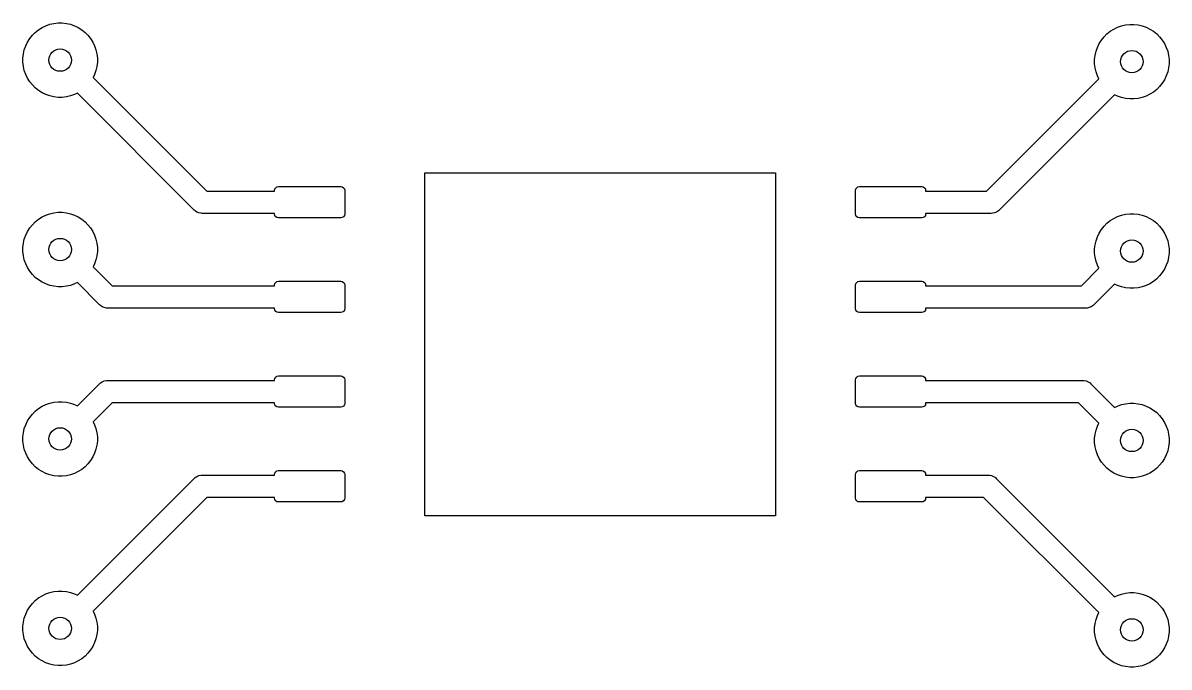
# Model space of a CAD drawing. Header units: millimetres. Extents: x 88 to 236, y -149 to -88.
# Drawn here: x 161.29 to 176.66, y -114.37 to -105.73 of the extents above; entities that cross this region are included whole.
import ezdxf

# ---------------------------------------------------------------- set-up
doc = ezdxf.new("R2010")
doc.units = ezdxf.units.MM
doc.layers.add('F.Cu', color=13, linetype='CONTINUOUS', true_color=0xc83434)

msp = doc.modelspace()

# ---------------------------------------------------------------- linework, layer by layer
at = {"layer": 'F.Cu', "linetype": 'CONTINUOUS'}
for p, q in [((161.706247, -105.737064), (161.761965, -105.730787)), ((161.761965, -105.730787), (161.818035, -105.730787)), ((161.818035, -105.730787), (161.873753, -105.737064)), ((161.417179, -105.896827), (161.456827, -105.857179)), ((161.456827, -105.857179), (161.500664, -105.82222)), ((161.500664, -105.82222), (161.548141, -105.792388)), ((161.548141, -105.792388), (161.598658, -105.76806)), ((161.598658, -105.76806), (161.651582, -105.749541)), ((161.651582, -105.749541), (161.706247, -105.737064)), ((161.873753, -105.737064), (161.928418, -105.749541)), ((161.928418, -105.749541), (161.981342, -105.76806)), ((161.981342, -105.76806), (162.031859, -105.792388)), ((162.031859, -105.792388), (162.079336, -105.82222)), ((162.079336, -105.82222), (162.123173, -105.857179)), ((162.123173, -105.857179), (162.162821, -105.896827)), ((175.787179, -105.916827), (175.826827, -105.877179)), ((175.826827, -105.877179), (175.870664, -105.84222)), ((175.870664, -105.84222), (175.918141, -105.812388)), ((175.918141, -105.812388), (175.968658, -105.78806)), ((175.968658, -105.78806), (176.021582, -105.769541)), ((176.021582, -105.769541), (176.076247, -105.757064)), ((176.076247, -105.757064), (176.131965, -105.750787)), ((176.131965, -105.750787), (176.188035, -105.750787)), ((176.188035, -105.750787), (176.243753, -105.757064)), ((176.243753, -105.757064), (176.298418, -105.769541)), ((176.298418, -105.769541), (176.351342, -105.78806)), ((176.351342, -105.78806), (176.401859, -105.812388)), ((176.401859, -105.812388), (176.449336, -105.84222)), ((176.449336, -105.84222), (176.493173, -105.877179)), ((176.493173, -105.877179), (176.532821, -105.916827)), ((161.309541, -106.091582), (161.32806, -106.038658)), ((161.32806, -106.038658), (161.352388, -105.988141)), ((161.352388, -105.988141), (161.38222, -105.940664)), ((161.38222, -105.940664), (161.417179, -105.896827)), ((162.162821, -105.896827), (162.19778, -105.940664)), ((162.19778, -105.940664), (162.227612, -105.988141)), ((162.227612, -105.988141), (162.25194, -106.038658)), ((162.25194, -106.038658), (162.270459, -106.091582)), ((175.69806, -106.058658), (175.722388, -106.008141)), ((175.722388, -106.008141), (175.75222, -105.960664)), ((175.75222, -105.960664), (175.787179, -105.916827)), ((176.532821, -105.916827), (176.56778, -105.960664)), ((176.56778, -105.960664), (176.597612, -106.008141)), ((176.597612, -106.008141), (176.62194, -106.058658)), ((161.290787, -106.201965), (161.297064, -106.146247)), ((161.297064, -106.146247), (161.309541, -106.091582)), ((162.270459, -106.091582), (162.282936, -106.146247)), ((162.282936, -106.146247), (162.289213, -106.201965)), ((175.660787, -106.221965), (175.667064, -106.166247)), ((175.667064, -106.166247), (175.679541, -106.111582)), ((175.679541, -106.111582), (175.69806, -106.058658)), ((176.62194, -106.058658), (176.640459, -106.111582)), ((176.640459, -106.111582), (176.652936, -106.166247)), ((176.652936, -106.166247), (176.659213, -106.221965)), ((161.290787, -106.258035), (161.290787, -106.201965)), ((161.297064, -106.313753), (161.290787, -106.258035)), ((161.309541, -106.368418), (161.297064, -106.313753)), ((162.282936, -106.313753), (162.270459, -106.368418)), ((162.289213, -106.258035), (162.282936, -106.313753)), ((162.289213, -106.201965), (162.289213, -106.258035)), ((175.660787, -106.278035), (175.660787, -106.221965)), ((175.667064, -106.333753), (175.660787, -106.278035)), ((175.679541, -106.388418), (175.667064, -106.333753)), ((176.652936, -106.333753), (176.640459, -106.388418)), ((176.659213, -106.278035), (176.652936, -106.333753)), ((176.659213, -106.221965), (176.659213, -106.278035)), ((161.32806, -106.421342), (161.309541, -106.368418)), ((161.352388, -106.471859), (161.32806, -106.421342)), ((161.38222, -106.519336), (161.352388, -106.471859)), ((162.25194, -106.421342), (162.232935, -106.460803)), ((162.232935, -106.460803), (163.757132, -107.985)), ((162.270459, -106.368418), (162.25194, -106.421342)), ((174.212868, -107.985), (175.717064, -106.480803)), ((175.69806, -106.441342), (175.679541, -106.388418)), ((175.717064, -106.480803), (175.69806, -106.441342)), ((176.597612, -106.491859), (176.56778, -106.539336)), ((176.62194, -106.441342), (176.597612, -106.491859)), ((176.640459, -106.388418), (176.62194, -106.441342)), ((161.417179, -106.563173), (161.38222, -106.519336)), ((161.456827, -106.602821), (161.417179, -106.563173)), ((161.500664, -106.63778), (161.456827, -106.602821)), ((161.548141, -106.667612), (161.500664, -106.63778)), ((176.493173, -106.622821), (176.449336, -106.65778)), ((176.532821, -106.583173), (176.493173, -106.622821)), ((176.56778, -106.539336), (176.532821, -106.583173)), ((161.598658, -106.69194), (161.548141, -106.667612)), ((161.651582, -106.710459), (161.598658, -106.69194)), ((161.706247, -106.722936), (161.651582, -106.710459)), ((161.761965, -106.729213), (161.706247, -106.722936)), ((161.818035, -106.729213), (161.761965, -106.729213)), ((161.873753, -106.722936), (161.818035, -106.729213)), ((161.928418, -106.710459), (161.873753, -106.722936)), ((161.981342, -106.69194), (161.928418, -106.710459)), ((162.020803, -106.672935), (161.981342, -106.69194)), ((163.588934, -108.241066), (162.020803, -106.672935)), ((175.929196, -106.692935), (174.381066, -108.241066)), ((175.968658, -106.71194), (175.929196, -106.692935)), ((176.021582, -106.730459), (175.968658, -106.71194)), ((176.076247, -106.742936), (176.021582, -106.730459)), ((176.131965, -106.749213), (176.076247, -106.742936)), ((176.188035, -106.749213), (176.131965, -106.749213)), ((176.243753, -106.742936), (176.188035, -106.749213)), ((176.298418, -106.730459), (176.243753, -106.742936)), ((176.351342, -106.71194), (176.298418, -106.730459)), ((176.401859, -106.687612), (176.351342, -106.71194)), ((176.449336, -106.65778), (176.401859, -106.687612)), ((166.68, -112.34), (166.68, -107.74)), ((166.68, -107.74), (171.38, -107.74)), ((171.38, -107.74), (171.38, -112.34)), ((163.757132, -107.985), (164.665, -107.985)), ((164.665, -107.9775), (164.668996, -107.957409)), ((164.665, -107.985), (164.665, -107.9775)), ((164.668996, -107.957409), (164.680377, -107.940377)), ((164.680377, -107.940377), (164.697409, -107.928996)), ((164.697409, -107.928996), (164.7175, -107.925)), ((164.7175, -107.925), (165.5525, -107.925)), ((165.5525, -107.925), (165.572591, -107.928996)), ((165.572591, -107.928996), (165.589623, -107.940377)), ((165.589623, -107.940377), (165.601004, -107.957409)), ((165.601004, -107.957409), (165.605, -107.9775)), ((165.605, -107.9775), (165.605, -108.2925)), ((172.455, -107.9775), (172.458996, -107.957409)), ((172.455, -108.2925), (172.455, -107.9775)), ((172.458996, -107.957409), (172.470377, -107.940377)), ((172.470377, -107.940377), (172.487409, -107.928996)), ((172.487409, -107.928996), (172.5075, -107.925)), ((172.5075, -107.925), (173.3425, -107.925)), ((173.3425, -107.925), (173.362591, -107.928996)), ((173.362591, -107.928996), (173.379623, -107.940377)), ((173.379623, -107.940377), (173.391004, -107.957409)), ((173.391004, -107.957409), (173.395, -107.9775)), ((173.395, -107.9775), (173.395, -107.985)), ((173.395, -107.985), (174.212868, -107.985)), ((161.500664, -108.36222), (161.548141, -108.332388)), ((161.548141, -108.332388), (161.598658, -108.30806)), ((161.598658, -108.30806), (161.651582, -108.289541)), ((161.651582, -108.289541), (161.706247, -108.277064)), ((161.706247, -108.277064), (161.761965, -108.270787)), ((161.761965, -108.270787), (161.818035, -108.270787)), ((161.818035, -108.270787), (161.873753, -108.277064)), ((161.873753, -108.277064), (161.928418, -108.289541)), ((161.928418, -108.289541), (161.981342, -108.30806)), ((161.981342, -108.30806), (162.031859, -108.332388)), ((162.031859, -108.332388), (162.079336, -108.36222)), ((163.599841, -108.250952), (163.588934, -108.241066)), ((163.62429, -108.267288), (163.599841, -108.250952)), ((163.651457, -108.278541), (163.62429, -108.267288)), ((163.680297, -108.284278), (163.651457, -108.278541)), ((163.695, -108.285), (163.680297, -108.284278)), ((164.665, -108.285), (163.695, -108.285)), ((164.665, -108.2925), (164.665, -108.285)), ((164.668996, -108.312591), (164.665, -108.2925)), ((164.680377, -108.329623), (164.668996, -108.312591)), ((164.697409, -108.341004), (164.680377, -108.329623)), ((164.7175, -108.345), (164.697409, -108.341004)), ((165.5525, -108.345), (164.7175, -108.345)), ((165.572591, -108.341004), (165.5525, -108.345)), ((165.589623, -108.329623), (165.572591, -108.341004)), ((165.601004, -108.312591), (165.589623, -108.329623)), ((165.605, -108.2925), (165.601004, -108.312591)), ((172.458996, -108.312591), (172.455, -108.2925)), ((172.470377, -108.329623), (172.458996, -108.312591)), ((172.487409, -108.341004), (172.470377, -108.329623)), ((172.5075, -108.345), (172.487409, -108.341004)), ((173.3425, -108.345), (172.5075, -108.345)), ((173.362591, -108.341004), (173.3425, -108.345)), ((173.379623, -108.329623), (173.362591, -108.341004)), ((173.391004, -108.312591), (173.379623, -108.329623)), ((173.395, -108.2925), (173.391004, -108.312591)), ((174.275, -108.285), (173.395, -108.285)), ((173.395, -108.285), (173.395, -108.2925)), ((174.289703, -108.284278), (174.275, -108.285)), ((174.318543, -108.278541), (174.289703, -108.284278)), ((174.34571, -108.267288), (174.318543, -108.278541)), ((174.370159, -108.250952), (174.34571, -108.267288)), ((174.381066, -108.241066), (174.370159, -108.250952)), ((175.918141, -108.352388), (175.968658, -108.32806)), ((175.968658, -108.32806), (176.021582, -108.309541)), ((176.021582, -108.309541), (176.076247, -108.297064)), ((176.076247, -108.297064), (176.131965, -108.290787)), ((176.131965, -108.290787), (176.188035, -108.290787)), ((176.188035, -108.290787), (176.243753, -108.297064)), ((176.243753, -108.297064), (176.298418, -108.309541)), ((176.298418, -108.309541), (176.351342, -108.32806)), ((176.351342, -108.32806), (176.401859, -108.352388)), ((161.352388, -108.528141), (161.38222, -108.480664)), ((161.38222, -108.480664), (161.417179, -108.436827)), ((161.417179, -108.436827), (161.456827, -108.397179)), ((161.456827, -108.397179), (161.500664, -108.36222)), ((162.079336, -108.36222), (162.123173, -108.397179)), ((162.123173, -108.397179), (162.162821, -108.436827)), ((162.162821, -108.436827), (162.19778, -108.480664)), ((162.19778, -108.480664), (162.227612, -108.528141)), ((175.722388, -108.548141), (175.75222, -108.500664)), ((175.75222, -108.500664), (175.787179, -108.456827)), ((175.787179, -108.456827), (175.826827, -108.417179)), ((175.826827, -108.417179), (175.870664, -108.38222)), ((175.870664, -108.38222), (175.918141, -108.352388)), ((176.401859, -108.352388), (176.449336, -108.38222)), ((176.449336, -108.38222), (176.493173, -108.417179)), ((176.493173, -108.417179), (176.532821, -108.456827)), ((176.532821, -108.456827), (176.56778, -108.500664)), ((176.56778, -108.500664), (176.597612, -108.548141)), ((161.297064, -108.686247), (161.309541, -108.631582)), ((161.309541, -108.631582), (161.32806, -108.578658)), ((161.32806, -108.578658), (161.352388, -108.528141)), ((162.227612, -108.528141), (162.25194, -108.578658)), ((162.25194, -108.578658), (162.270459, -108.631582)), ((162.270459, -108.631582), (162.282936, -108.686247)), ((175.667064, -108.706247), (175.679541, -108.651582)), ((175.679541, -108.651582), (175.69806, -108.598658)), ((175.69806, -108.598658), (175.722388, -108.548141)), ((176.597612, -108.548141), (176.62194, -108.598658)), ((176.62194, -108.598658), (176.640459, -108.651582)), ((176.640459, -108.651582), (176.652936, -108.706247)), ((161.290787, -108.741965), (161.297064, -108.686247)), ((161.290787, -108.798035), (161.290787, -108.741965)), ((161.297064, -108.853753), (161.290787, -108.798035)), ((162.282936, -108.686247), (162.289213, -108.741965)), ((162.289213, -108.798035), (162.282936, -108.853753)), ((162.289213, -108.741965), (162.289213, -108.798035)), ((175.660787, -108.761965), (175.667064, -108.706247)), ((175.660787, -108.818035), (175.660787, -108.761965)), ((176.652936, -108.706247), (176.659213, -108.761965)), ((176.659213, -108.761965), (176.659213, -108.818035)), ((161.309541, -108.908418), (161.297064, -108.853753)), ((161.32806, -108.961342), (161.309541, -108.908418)), ((161.352388, -109.011859), (161.32806, -108.961342)), ((162.25194, -108.961342), (162.232935, -109.000803)), ((162.270459, -108.908418), (162.25194, -108.961342)), ((162.282936, -108.853753), (162.270459, -108.908418)), ((175.667064, -108.873753), (175.660787, -108.818035)), ((175.679541, -108.928418), (175.667064, -108.873753)), ((175.69806, -108.981342), (175.679541, -108.928418)), ((176.640459, -108.928418), (176.62194, -108.981342)), ((176.652936, -108.873753), (176.640459, -108.928418)), ((176.659213, -108.818035), (176.652936, -108.873753)), ((161.38222, -109.059336), (161.352388, -109.011859)), ((161.417179, -109.103173), (161.38222, -109.059336)), ((161.456827, -109.142821), (161.417179, -109.103173)), ((162.232935, -109.000803), (162.487132, -109.255)), ((175.482868, -109.255), (175.717064, -109.020803)), ((175.717064, -109.020803), (175.69806, -108.981342)), ((176.56778, -109.079336), (176.532821, -109.123173)), ((176.597612, -109.031859), (176.56778, -109.079336)), ((176.62194, -108.981342), (176.597612, -109.031859)), ((161.500664, -109.17778), (161.456827, -109.142821)), ((161.548141, -109.207612), (161.500664, -109.17778)), ((161.598658, -109.23194), (161.548141, -109.207612)), ((161.651582, -109.250459), (161.598658, -109.23194)), ((161.706247, -109.262936), (161.651582, -109.250459)), ((161.761965, -109.269213), (161.706247, -109.262936)), ((161.818035, -109.269213), (161.761965, -109.269213)), ((161.873753, -109.262936), (161.818035, -109.269213)), ((161.928418, -109.250459), (161.873753, -109.262936)), ((161.981342, -109.23194), (161.928418, -109.250459)), ((162.020803, -109.212935), (161.981342, -109.23194)), ((162.318934, -109.511066), (162.020803, -109.212935)), ((162.487132, -109.255), (164.665, -109.255)), ((164.665, -109.2475), (164.668996, -109.227409)), ((164.665, -109.255), (164.665, -109.2475)), ((164.668996, -109.227409), (164.680377, -109.210377)), ((164.680377, -109.210377), (164.697409, -109.198996)), ((164.697409, -109.198996), (164.7175, -109.195)), ((164.7175, -109.195), (165.5525, -109.195)), ((165.5525, -109.195), (165.572591, -109.198996)), ((165.572591, -109.198996), (165.589623, -109.210377)), ((165.589623, -109.210377), (165.601004, -109.227409)), ((165.601004, -109.227409), (165.605, -109.2475)), ((165.605, -109.2475), (165.605, -109.5625)), ((172.455, -109.2475), (172.458996, -109.227409)), ((172.455, -109.5625), (172.455, -109.2475)), ((172.458996, -109.227409), (172.470377, -109.210377)), ((172.470377, -109.210377), (172.487409, -109.198996)), ((172.487409, -109.198996), (172.5075, -109.195)), ((172.5075, -109.195), (173.3425, -109.195)), ((173.3425, -109.195), (173.362591, -109.198996)), ((173.362591, -109.198996), (173.379623, -109.210377)), ((173.379623, -109.210377), (173.391004, -109.227409)), ((173.391004, -109.227409), (173.395, -109.2475)), ((173.395, -109.2475), (173.395, -109.255)), ((173.395, -109.255), (175.482868, -109.255)), ((175.929196, -109.232935), (175.651066, -109.511066)), ((175.968658, -109.25194), (175.929196, -109.232935)), ((176.021582, -109.270459), (175.968658, -109.25194)), ((176.351342, -109.25194), (176.298418, -109.270459)), ((176.401859, -109.227612), (176.351342, -109.25194)), ((176.449336, -109.19778), (176.401859, -109.227612)), ((176.493173, -109.162821), (176.449336, -109.19778)), ((176.532821, -109.123173), (176.493173, -109.162821)), ((176.076247, -109.282936), (176.021582, -109.270459)), ((176.131965, -109.289213), (176.076247, -109.282936)), ((176.188035, -109.289213), (176.131965, -109.289213)), ((176.243753, -109.282936), (176.188035, -109.289213)), ((176.298418, -109.270459), (176.243753, -109.282936)), ((162.329841, -109.520952), (162.318934, -109.511066)), ((162.354291, -109.537289), (162.329841, -109.520952)), ((162.381458, -109.548542), (162.354291, -109.537289)), ((162.410297, -109.554278), (162.381458, -109.548542)), ((162.425, -109.555), (162.410297, -109.554278)), ((164.665, -109.555), (162.425, -109.555)), ((164.665, -109.5625), (164.665, -109.555)), ((164.668996, -109.582591), (164.665, -109.5625)), ((165.605, -109.5625), (165.601004, -109.582591)), ((172.458996, -109.582591), (172.455, -109.5625)), ((173.395, -109.5625), (173.391004, -109.582591)), ((175.545, -109.555), (173.395, -109.555)), ((173.395, -109.555), (173.395, -109.5625)), ((175.559703, -109.554278), (175.545, -109.555)), ((175.588543, -109.548541), (175.559703, -109.554278)), ((175.61571, -109.537288), (175.588543, -109.548541)), ((175.640159, -109.520952), (175.61571, -109.537288)), ((175.651066, -109.511066), (175.640159, -109.520952)), ((164.680377, -109.599623), (164.668996, -109.582591)), ((164.697409, -109.611004), (164.680377, -109.599623)), ((164.7175, -109.615), (164.697409, -109.611004)), ((165.5525, -109.615), (164.7175, -109.615)), ((165.572591, -109.611004), (165.5525, -109.615)), ((165.589623, -109.599623), (165.572591, -109.611004)), ((165.601004, -109.582591), (165.589623, -109.599623)), ((172.470377, -109.599623), (172.458996, -109.582591)), ((172.487409, -109.611004), (172.470377, -109.599623)), ((172.5075, -109.615), (172.487409, -109.611004)), ((173.3425, -109.615), (172.5075, -109.615)), ((173.362591, -109.611004), (173.3425, -109.615)), ((173.379623, -109.599623), (173.362591, -109.611004)), ((173.391004, -109.582591), (173.379623, -109.599623)), ((164.665, -110.5175), (164.668996, -110.497409)), ((164.668996, -110.497409), (164.680377, -110.480377)), ((164.680377, -110.480377), (164.697409, -110.468996)), ((164.697409, -110.468996), (164.7175, -110.465)), ((164.7175, -110.465), (165.5525, -110.465)), ((165.5525, -110.465), (165.572591, -110.468996)), ((165.572591, -110.468996), (165.589623, -110.480377)), ((165.589623, -110.480377), (165.601004, -110.497409)), ((165.601004, -110.497409), (165.605, -110.5175)), ((172.455, -110.5175), (172.458996, -110.497409)), ((172.458996, -110.497409), (172.470377, -110.480377)), ((172.470377, -110.480377), (172.487409, -110.468996)), ((172.487409, -110.468996), (172.5075, -110.465)), ((172.5075, -110.465), (173.3425, -110.465)), ((173.3425, -110.465), (173.362591, -110.468996)), ((173.362591, -110.468996), (173.379623, -110.480377)), ((173.379623, -110.480377), (173.391004, -110.497409)), ((173.391004, -110.497409), (173.395, -110.5175)), ((162.020803, -110.867064), (162.318934, -110.568934)), ((162.318934, -110.568934), (162.329841, -110.559048)), ((162.329841, -110.559048), (162.354291, -110.542711)), ((162.354291, -110.542711), (162.381458, -110.531458)), ((162.381458, -110.531458), (162.410297, -110.525722)), ((162.410297, -110.525722), (162.425, -110.525)), ((162.425, -110.525), (164.665, -110.525)), ((164.665, -110.525), (164.665, -110.5175)), ((165.605, -110.5175), (165.605, -110.8325)), ((172.455, -110.8325), (172.455, -110.5175)), ((173.395, -110.5175), (173.395, -110.525)), ((173.395, -110.525), (175.505, -110.525)), ((175.505, -110.525), (175.519703, -110.525722)), ((175.519703, -110.525722), (175.548543, -110.531459)), ((175.548543, -110.531459), (175.57571, -110.542712)), ((175.57571, -110.542712), (175.600159, -110.559048)), ((175.600159, -110.559048), (175.611066, -110.568934)), ((175.611066, -110.568934), (175.929196, -110.887064)), ((161.417179, -110.976827), (161.456827, -110.937179)), ((161.456827, -110.937179), (161.500664, -110.90222)), ((161.500664, -110.90222), (161.548141, -110.872388)), ((161.548141, -110.872388), (161.598658, -110.84806)), ((161.598658, -110.84806), (161.651582, -110.829541)), ((161.651582, -110.829541), (161.706247, -110.817064)), ((161.706247, -110.817064), (161.761965, -110.810787)), ((161.761965, -110.810787), (161.818035, -110.810787)), ((161.818035, -110.810787), (161.873753, -110.817064)), ((161.873753, -110.817064), (161.928418, -110.829541)), ((161.928418, -110.829541), (161.981342, -110.84806)), ((161.981342, -110.84806), (162.020803, -110.867064)), ((162.487132, -110.825), (162.232935, -111.079196)), ((164.665, -110.825), (162.487132, -110.825)), ((164.665, -110.8325), (164.665, -110.825)), ((164.668996, -110.852591), (164.665, -110.8325)), ((164.680377, -110.869623), (164.668996, -110.852591)), ((164.697409, -110.881004), (164.680377, -110.869623)), ((164.7175, -110.885), (164.697409, -110.881004)), ((165.5525, -110.885), (164.7175, -110.885)), ((165.572591, -110.881004), (165.5525, -110.885)), ((165.589623, -110.869623), (165.572591, -110.881004)), ((165.601004, -110.852591), (165.589623, -110.869623)), ((165.605, -110.8325), (165.601004, -110.852591)), ((172.458996, -110.852591), (172.455, -110.8325)), ((172.470377, -110.869623), (172.458996, -110.852591)), ((172.487409, -110.881004), (172.470377, -110.869623)), ((172.5075, -110.885), (172.487409, -110.881004)), ((173.3425, -110.885), (172.5075, -110.885)), ((173.362591, -110.881004), (173.3425, -110.885)), ((173.379623, -110.869623), (173.362591, -110.881004)), ((173.391004, -110.852591), (173.379623, -110.869623)), ((173.395, -110.8325), (173.391004, -110.852591)), ((175.442868, -110.825), (173.395, -110.825)), ((173.395, -110.825), (173.395, -110.8325)), ((175.717064, -111.099196), (175.442868, -110.825)), ((175.929196, -110.887064), (175.968658, -110.86806)), ((175.968658, -110.86806), (176.021582, -110.849541)), ((176.021582, -110.849541), (176.076247, -110.837064)), ((176.076247, -110.837064), (176.131965, -110.830787)), ((176.131965, -110.830787), (176.188035, -110.830787)), ((176.188035, -110.830787), (176.243753, -110.837064)), ((176.243753, -110.837064), (176.298418, -110.849541)), ((176.298418, -110.849541), (176.351342, -110.86806)), ((176.351342, -110.86806), (176.401859, -110.892388)), ((176.401859, -110.892388), (176.449336, -110.92222)), ((176.449336, -110.92222), (176.493173, -110.957179)), ((176.493173, -110.957179), (176.532821, -110.996827)), ((161.32806, -111.118658), (161.352388, -111.068141)), ((161.352388, -111.068141), (161.38222, -111.020664)), ((161.38222, -111.020664), (161.417179, -110.976827)), ((162.232935, -111.079196), (162.25194, -111.118658)), ((175.69806, -111.138658), (175.717064, -111.099196)), ((176.532821, -110.996827), (176.56778, -111.040664)), ((176.56778, -111.040664), (176.597612, -111.088141)), ((176.597612, -111.088141), (176.62194, -111.138658)), ((161.290787, -111.281965), (161.297064, -111.226247)), ((161.297064, -111.226247), (161.309541, -111.171582)), ((161.309541, -111.171582), (161.32806, -111.118658)), ((162.25194, -111.118658), (162.270459, -111.171582)), ((162.270459, -111.171582), (162.282936, -111.226247)), ((162.282936, -111.226247), (162.289213, -111.281965)), ((175.660787, -111.301965), (175.667064, -111.246247)), ((175.667064, -111.246247), (175.679541, -111.191582)), ((175.679541, -111.191582), (175.69806, -111.138658)), ((176.62194, -111.138658), (176.640459, -111.191582)), ((176.640459, -111.191582), (176.652936, -111.246247)), ((176.652936, -111.246247), (176.659213, -111.301965)), ((161.290787, -111.338035), (161.290787, -111.281965)), ((161.297064, -111.393753), (161.290787, -111.338035)), ((161.309541, -111.448418), (161.297064, -111.393753)), ((162.282936, -111.393753), (162.270459, -111.448418)), ((162.289213, -111.338035), (162.282936, -111.393753)), ((162.289213, -111.281965), (162.289213, -111.338035)), ((175.660787, -111.358035), (175.660787, -111.301965)), ((175.667064, -111.413753), (175.660787, -111.358035)), ((175.679541, -111.468418), (175.667064, -111.413753)), ((176.652936, -111.413753), (176.640459, -111.468418)), ((176.659213, -111.358035), (176.652936, -111.413753)), ((176.659213, -111.301965), (176.659213, -111.358035)), ((161.32806, -111.501342), (161.309541, -111.448418)), ((161.352388, -111.551859), (161.32806, -111.501342)), ((161.38222, -111.599336), (161.352388, -111.551859)), ((162.227612, -111.551859), (162.19778, -111.599336)), ((162.25194, -111.501342), (162.227612, -111.551859)), ((162.270459, -111.448418), (162.25194, -111.501342)), ((175.69806, -111.521342), (175.679541, -111.468418)), ((175.722388, -111.571859), (175.69806, -111.521342)), ((175.75222, -111.619336), (175.722388, -111.571859)), ((176.597612, -111.571859), (176.56778, -111.619336)), ((176.62194, -111.521342), (176.597612, -111.571859)), ((176.640459, -111.468418), (176.62194, -111.521342)), ((161.417179, -111.643173), (161.38222, -111.599336)), ((161.456827, -111.682821), (161.417179, -111.643173)), ((161.500664, -111.71778), (161.456827, -111.682821)), ((161.548141, -111.747612), (161.500664, -111.71778)), ((162.079336, -111.71778), (162.031859, -111.747612)), ((162.123173, -111.682821), (162.079336, -111.71778)), ((162.162821, -111.643173), (162.123173, -111.682821)), ((162.19778, -111.599336), (162.162821, -111.643173)), ((175.787179, -111.663173), (175.75222, -111.619336)), ((175.826827, -111.702821), (175.787179, -111.663173)), ((175.870664, -111.73778), (175.826827, -111.702821)), ((176.493173, -111.702821), (176.449336, -111.73778)), ((176.532821, -111.663173), (176.493173, -111.702821)), ((176.56778, -111.619336), (176.532821, -111.663173)), ((161.598658, -111.77194), (161.548141, -111.747612)), ((161.651582, -111.790459), (161.598658, -111.77194)), ((161.706247, -111.802936), (161.651582, -111.790459)), ((161.761965, -111.809213), (161.706247, -111.802936)), ((161.818035, -111.809213), (161.761965, -111.809213)), ((161.873753, -111.802936), (161.818035, -111.809213)), ((161.928418, -111.790459), (161.873753, -111.802936)), ((161.981342, -111.77194), (161.928418, -111.790459)), ((162.031859, -111.747612), (161.981342, -111.77194)), ((162.020803, -113.407064), (163.588934, -111.838934)), ((163.588934, -111.838934), (163.599841, -111.829048)), ((163.599841, -111.829048), (163.62429, -111.812712)), ((163.62429, -111.812712), (163.651457, -111.801459)), ((163.651457, -111.801459), (163.680297, -111.795722)), ((163.680297, -111.795722), (163.695, -111.795)), ((163.695, -111.795), (164.665, -111.795)), ((164.665, -111.7875), (164.668996, -111.767409)), ((164.665, -111.795), (164.665, -111.7875)), ((164.668996, -111.767409), (164.680377, -111.750377)), ((164.680377, -111.750377), (164.697409, -111.738996)), ((164.697409, -111.738996), (164.7175, -111.735)), ((164.7175, -111.735), (165.5525, -111.735)), ((165.5525, -111.735), (165.572591, -111.738996)), ((165.572591, -111.738996), (165.589623, -111.750377)), ((165.589623, -111.750377), (165.601004, -111.767409)), ((165.601004, -111.767409), (165.605, -111.7875)), ((165.605, -111.7875), (165.605, -112.1025)), ((172.455, -111.7875), (172.458996, -111.767409)), ((172.455, -112.1025), (172.455, -111.7875)), ((172.458996, -111.767409), (172.470377, -111.750377)), ((172.470377, -111.750377), (172.487409, -111.738996)), ((172.487409, -111.738996), (172.5075, -111.735)), ((172.5075, -111.735), (173.3425, -111.735)), ((173.3425, -111.735), (173.362591, -111.738996)), ((173.362591, -111.738996), (173.379623, -111.750377)), ((173.379623, -111.750377), (173.391004, -111.767409)), ((173.391004, -111.767409), (173.395, -111.7875)), ((173.395, -111.7875), (173.395, -111.795)), ((173.395, -111.795), (174.235, -111.795)), ((174.235, -111.795), (174.249703, -111.795722)), ((174.249703, -111.795722), (174.278543, -111.801459)), ((174.278543, -111.801459), (174.30571, -111.812712)), ((174.30571, -111.812712), (174.330159, -111.829048)), ((174.330159, -111.829048), (174.341066, -111.838934)), ((174.341066, -111.838934), (175.929196, -113.427064)), ((175.918141, -111.767612), (175.870664, -111.73778)), ((175.968658, -111.79194), (175.918141, -111.767612)), ((176.021582, -111.810459), (175.968658, -111.79194)), ((176.076247, -111.822936), (176.021582, -111.810459)), ((176.131965, -111.829213), (176.076247, -111.822936)), ((176.188035, -111.829213), (176.131965, -111.829213)), ((176.243753, -111.822936), (176.188035, -111.829213)), ((176.298418, -111.810459), (176.243753, -111.822936)), ((176.351342, -111.79194), (176.298418, -111.810459)), ((176.401859, -111.767612), (176.351342, -111.79194)), ((176.449336, -111.73778), (176.401859, -111.767612)), ((163.757132, -112.095), (162.232935, -113.619196)), ((164.665, -112.095), (163.757132, -112.095)), ((164.665, -112.1025), (164.665, -112.095)), ((164.668996, -112.122591), (164.665, -112.1025)), ((164.680377, -112.139623), (164.668996, -112.122591)), ((164.697409, -112.151004), (164.680377, -112.139623)), ((164.7175, -112.155), (164.697409, -112.151004)), ((165.5525, -112.155), (164.7175, -112.155)), ((165.572591, -112.151004), (165.5525, -112.155)), ((165.589623, -112.139623), (165.572591, -112.151004)), ((165.601004, -112.122591), (165.589623, -112.139623)), ((165.605, -112.1025), (165.601004, -112.122591)), ((172.458996, -112.122591), (172.455, -112.1025)), ((172.470377, -112.139623), (172.458996, -112.122591)), ((172.487409, -112.151004), (172.470377, -112.139623)), ((172.5075, -112.155), (172.487409, -112.151004)), ((173.3425, -112.155), (172.5075, -112.155)), ((173.362591, -112.151004), (173.3425, -112.155)), ((173.379623, -112.139623), (173.362591, -112.151004)), ((173.391004, -112.122591), (173.379623, -112.139623)), ((173.395, -112.1025), (173.391004, -112.122591)), ((174.172868, -112.095), (173.395, -112.095)), ((173.395, -112.095), (173.395, -112.1025)), ((175.717064, -113.639196), (174.172868, -112.095)), ((171.38, -112.34), (166.68, -112.34)), ((161.500664, -113.44222), (161.548141, -113.412388)), ((161.548141, -113.412388), (161.598658, -113.38806)), ((161.598658, -113.38806), (161.651582, -113.369541)), ((161.651582, -113.369541), (161.706247, -113.357064)), ((161.706247, -113.357064), (161.761965, -113.350787)), ((161.761965, -113.350787), (161.818035, -113.350787)), ((161.818035, -113.350787), (161.873753, -113.357064)), ((161.873753, -113.357064), (161.928418, -113.369541)), ((161.928418, -113.369541), (161.981342, -113.38806)), ((161.981342, -113.38806), (162.020803, -113.407064)), ((175.929196, -113.427064), (175.968658, -113.40806)), ((175.968658, -113.40806), (176.021582, -113.389541)), ((176.021582, -113.389541), (176.076247, -113.377064)), ((176.076247, -113.377064), (176.131965, -113.370787)), ((176.131965, -113.370787), (176.188035, -113.370787)), ((176.188035, -113.370787), (176.243753, -113.377064)), ((176.243753, -113.377064), (176.298418, -113.389541)), ((176.298418, -113.389541), (176.351342, -113.40806)), ((176.351342, -113.40806), (176.401859, -113.432388)), ((161.352388, -113.608141), (161.38222, -113.560664)), ((161.38222, -113.560664), (161.417179, -113.516827)), ((161.417179, -113.516827), (161.456827, -113.477179)), ((161.456827, -113.477179), (161.500664, -113.44222)), ((176.401859, -113.432388), (176.449336, -113.46222)), ((176.449336, -113.46222), (176.493173, -113.497179)), ((176.493173, -113.497179), (176.532821, -113.536827)), ((176.532821, -113.536827), (176.56778, -113.580664)), ((161.297064, -113.766247), (161.309541, -113.711582)), ((161.309541, -113.711582), (161.32806, -113.658658)), ((161.32806, -113.658658), (161.352388, -113.608141)), ((162.232935, -113.619196), (162.25194, -113.658658)), ((162.25194, -113.658658), (162.270459, -113.711582)), ((162.270459, -113.711582), (162.282936, -113.766247)), ((175.679541, -113.731582), (175.69806, -113.678658)), ((175.69806, -113.678658), (175.717064, -113.639196)), ((176.56778, -113.580664), (176.597612, -113.628141)), ((176.597612, -113.628141), (176.62194, -113.678658)), ((176.62194, -113.678658), (176.640459, -113.731582)), ((161.290787, -113.821965), (161.297064, -113.766247)), ((161.290787, -113.878035), (161.290787, -113.821965)), ((161.297064, -113.933753), (161.290787, -113.878035)), ((162.282936, -113.766247), (162.289213, -113.821965)), ((162.289213, -113.878035), (162.282936, -113.933753)), ((162.289213, -113.821965), (162.289213, -113.878035)), ((175.660787, -113.841965), (175.667064, -113.786247)), ((175.660787, -113.898035), (175.660787, -113.841965)), ((175.667064, -113.786247), (175.679541, -113.731582)), ((176.640459, -113.731582), (176.652936, -113.786247)), ((176.652936, -113.786247), (176.659213, -113.841965)), ((176.659213, -113.841965), (176.659213, -113.898035)), ((161.309541, -113.988418), (161.297064, -113.933753)), ((161.32806, -114.041342), (161.309541, -113.988418)), ((162.270459, -113.988418), (162.25194, -114.041342)), ((162.282936, -113.933753), (162.270459, -113.988418)), ((175.667064, -113.953753), (175.660787, -113.898035)), ((175.679541, -114.008418), (175.667064, -113.953753)), ((175.69806, -114.061342), (175.679541, -114.008418)), ((176.640459, -114.008418), (176.62194, -114.061342)), ((176.652936, -113.953753), (176.640459, -114.008418)), ((176.659213, -113.898035), (176.652936, -113.953753)), ((161.352388, -114.091859), (161.32806, -114.041342)), ((161.38222, -114.139336), (161.352388, -114.091859)), ((161.417179, -114.183173), (161.38222, -114.139336)), ((161.456827, -114.222821), (161.417179, -114.183173)), ((162.162821, -114.183173), (162.123173, -114.222821)), ((162.19778, -114.139336), (162.162821, -114.183173)), ((162.227612, -114.091859), (162.19778, -114.139336)), ((162.25194, -114.041342), (162.227612, -114.091859)), ((175.722388, -114.111859), (175.69806, -114.061342)), ((175.75222, -114.159336), (175.722388, -114.111859)), ((175.787179, -114.203173), (175.75222, -114.159336)), ((176.56778, -114.159336), (176.532821, -114.203173)), ((176.597612, -114.111859), (176.56778, -114.159336)), ((176.62194, -114.061342), (176.597612, -114.111859)), ((161.500664, -114.25778), (161.456827, -114.222821)), ((161.548141, -114.287612), (161.500664, -114.25778)), ((161.598658, -114.31194), (161.548141, -114.287612)), ((161.651582, -114.330459), (161.598658, -114.31194)), ((161.706247, -114.342936), (161.651582, -114.330459)), ((161.928418, -114.330459), (161.873753, -114.342936)), ((161.981342, -114.31194), (161.928418, -114.330459)), ((162.031859, -114.287612), (161.981342, -114.31194)), ((162.079336, -114.25778), (162.031859, -114.287612)), ((162.123173, -114.222821), (162.079336, -114.25778)), ((175.826827, -114.242821), (175.787179, -114.203173)), ((175.870664, -114.27778), (175.826827, -114.242821)), ((175.918141, -114.307612), (175.870664, -114.27778)), ((175.968658, -114.33194), (175.918141, -114.307612)), ((176.021582, -114.350459), (175.968658, -114.33194)), ((176.351342, -114.33194), (176.298418, -114.350459)), ((176.401859, -114.307612), (176.351342, -114.33194)), ((176.449336, -114.27778), (176.401859, -114.307612)), ((176.493173, -114.242821), (176.449336, -114.27778)), ((176.532821, -114.203173), (176.493173, -114.242821)), ((161.761965, -114.349213), (161.706247, -114.342936)), ((161.818035, -114.349213), (161.761965, -114.349213)), ((161.873753, -114.342936), (161.818035, -114.349213)), ((176.076247, -114.362936), (176.021582, -114.350459)), ((176.131965, -114.369213), (176.076247, -114.362936)), ((176.188035, -114.369213), (176.131965, -114.369213)), ((176.243753, -114.362936), (176.188035, -114.369213)), ((176.298418, -114.350459), (176.243753, -114.362936))]:
    msp.add_line(p, q, dxfattribs=at)
at = {"layer": 'F.Cu'}
for centre in [(161.79, -106.23), (176.16, -106.25), (161.79, -108.77), (176.16, -108.79), (161.79, -111.31), (176.16, -111.33), (161.79, -113.85), (176.16, -113.87)]:
    msp.add_circle(centre, 0.15, dxfattribs=at)

doc.saveas('drawing.dxf')
